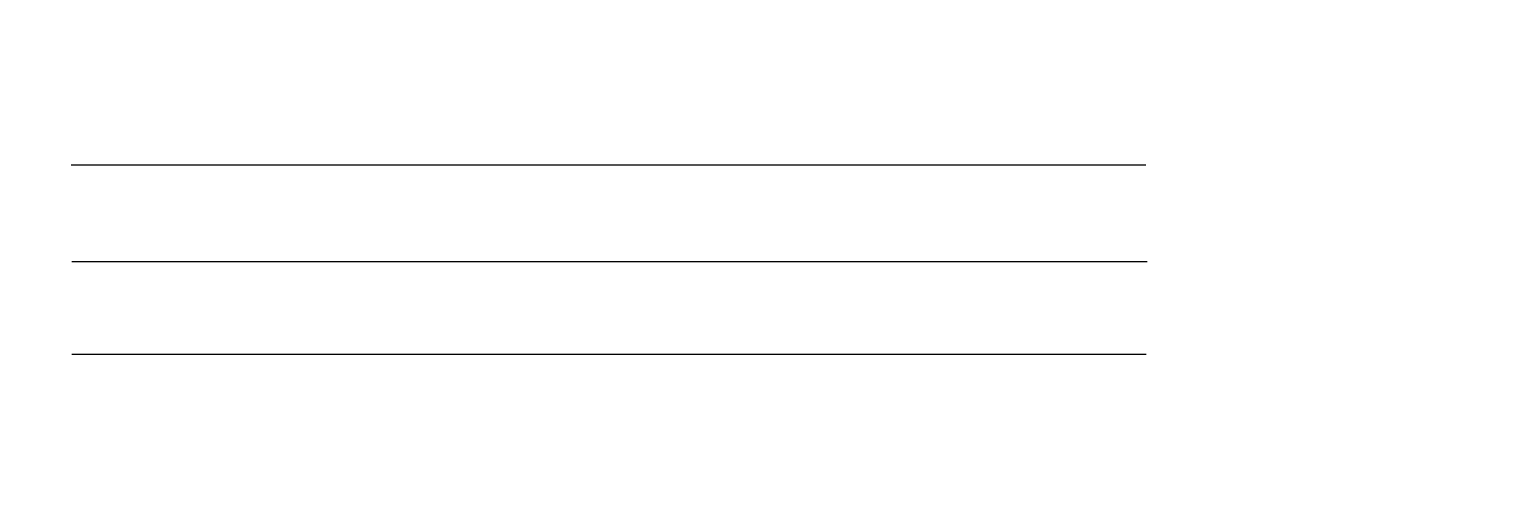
# Model space of a CAD drawing. Header units: millimetres. Extents: x -3128.96 to -3121.96, y 1883.59 to 1885.79.
import ezdxf

# ---------------------------------------------------------------- set-up
doc = ezdxf.new("R2010")
doc.units = ezdxf.units.MM
doc.header["$LTSCALE"] = 10
doc.layers.add('Veículos', color=2, linetype='Continuous')

msp = doc.modelspace()

# ---------------------------------------------------------------- linework, layer by layer
at = {"layer": 'Veículos'}
for p, q in [((-3123.6618, 1885.1417), (-3128.7578, 1885.1417)), ((-3128.7558, 1884.6857), (-3123.6558, 1884.6857)), ((-3128.7558, 1884.2457), (-3123.6598, 1884.2457))]:
    msp.add_line(p, q, dxfattribs=at)
at = {"layer": 'Veículos', "const_width": 0.000002, "flags": 128}
for points in [[(-3127.9558, 1885.6857), (-3127.9558, 1885.7857), (-3126.7558, 1885.7857), (-3126.7558, 1885.6857)], [(-3123.5558, 1885.6857), (-3123.5558, 1885.7857), (-3122.4558, 1885.7857), (-3122.4558, 1885.5857)], [(-3128.9558, 1883.6857), (-3123.4558, 1883.6857), (-3123.4558, 1885.6857), (-3128.9558, 1885.6857), (-3128.9558, 1883.6857)], [(-3128.7558, 1883.7857), (-3123.6558, 1883.7857), (-3123.6558, 1885.5857), (-3128.7558, 1885.5857), (-3128.7558, 1883.7857)], [(-3123.2558, 1883.7857), (-3121.9558, 1883.7857), (-3121.9558, 1885.5857), (-3123.2558, 1885.5857), (-3123.2558, 1883.7857)], [(-3123.5558, 1883.6857), (-3123.5558, 1883.5857), (-3122.4558, 1883.5857), (-3122.4558, 1883.7857)], [(-3127.9558, 1883.6857), (-3127.9558, 1883.5857), (-3126.7558, 1883.5857), (-3126.7558, 1883.6857)]]:
    msp.add_lwpolyline(points, dxfattribs=at)

doc.saveas('drawing.dxf')
